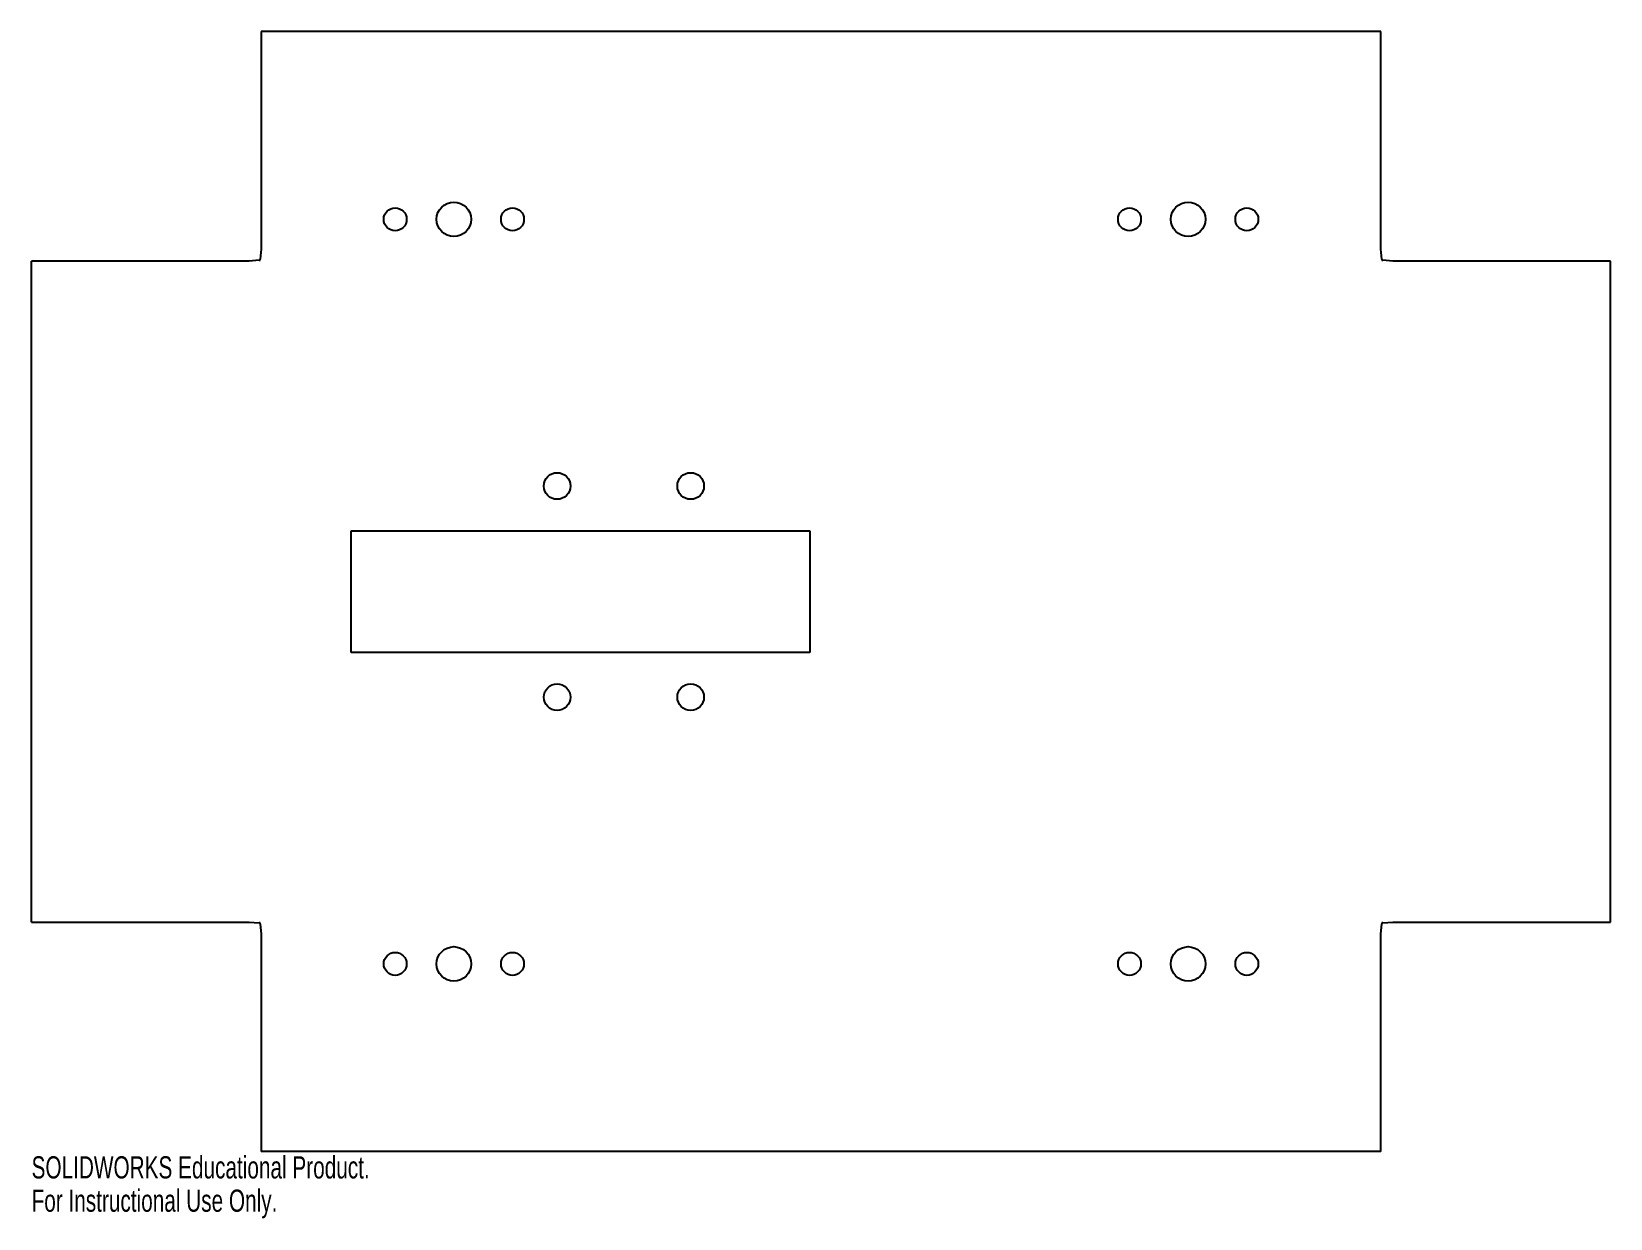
# Model space of a CAD drawing. Header units: millimetres. Extents: x -172 to 172, y -137 to 122.
import ezdxf

# ---------------------------------------------------------------- set-up
doc = ezdxf.new("R2010")
doc.units = ezdxf.units.MM
doc.styles.add('SLDTEXTSTYLE0', font='TXT', dxfattribs={"width": 0.7})

msp = doc.modelspace()

# ---------------------------------------------------------------- linework, layer by layer
at = {"color": 7, "linetype": 'Continuous', "lineweight": 25}
for p, q in [((-121.99, 122.01), (-121.99, 74.61)), ((121.99, 122.01), (-121.99, 122.01)), ((121.99, 74.61), (121.99, 122.01)), ((-121.99, 74.61), (-122.2, 72.4)), ((-122.2, 72.2), (-122.2, 72.4)), ((122.2, 72.4), (121.99, 74.61)), ((122.2, 72.4), (122.2, 72.2)), ((-172.01, -71.99), (-172.01, 71.99)), ((-124.61, 71.99), (-172.01, 71.99)), ((-122.4, 72.2), (-124.61, 71.99)), ((-122.4, 72.2), (-122.2, 72.2)), ((122.2, 72.2), (122.4, 72.2)), ((124.61, 71.99), (122.4, 72.2)), ((172.01, 71.99), (124.61, 71.99)), ((172.01, -71.99), (172.01, 71.99)), ((-102.4, 13.25), (-2.4, 13.25)), ((-102.4, -13.25), (-102.4, 13.25)), ((-2.4, 13.25), (-2.4, -13.25)), ((-2.4, -13.25), (-102.4, -13.25)), ((-172.01, -71.99), (-124.61, -71.99)), ((-124.61, -71.99), (-122.4, -72.2)), ((-122.2, -72.2), (-122.4, -72.2)), ((-122.2, -72.4), (-122.2, -72.2)), ((122.2, -72.2), (122.2, -72.4)), ((122.4, -72.2), (122.2, -72.2)), ((122.4, -72.2), (124.61, -71.99)), ((124.61, -71.99), (172.01, -71.99)), ((-122.2, -72.4), (-121.99, -74.61)), ((-121.99, -74.61), (-121.99, -122.01)), ((121.99, -74.61), (122.2, -72.4)), ((121.99, -122.01), (121.99, -74.61)), ((121.99, -122.01), (-121.99, -122.01))]:
    msp.add_line(p, q, dxfattribs=at)
for centre, radius in [((-92.78, 81.11), 2.5), ((-80, 81.11), 3.75), ((-67.22, 81.11), 2.5), ((67.22, 81.11), 2.5), ((80, 81.11), 3.75), ((92.78, 81.11), 2.5), ((-57.5, 23), 2.9), ((-28.4, 23), 2.9), ((-57.5, -23), 2.9), ((-28.4, -23), 2.9), ((-92.78, -81.11), 2.5), ((-80, -81.11), 3.75), ((-67.22, -81.11), 2.5), ((67.22, -81.11), 2.5), ((80, -81.11), 3.75), ((92.78, -81.11), 2.5)]:
    msp.add_circle(centre, radius, dxfattribs=at)

# ---------------------------------------------------------------- texts
at = {"color": 7, "linetype": 'Continuous', "char_height": 4.8336, "attachment_point": 1, "style": 'SLDTEXTSTYLE0'}
for s, insert in [('SOLIDWORKS Educational Product.', (-172.01, -123.03)), ('For Instructional Use Only.', (-172.01, -130.28))]:
    msp.add_mtext(s, dxfattribs=dict(at, insert=insert))

doc.saveas('drawing.dxf')
